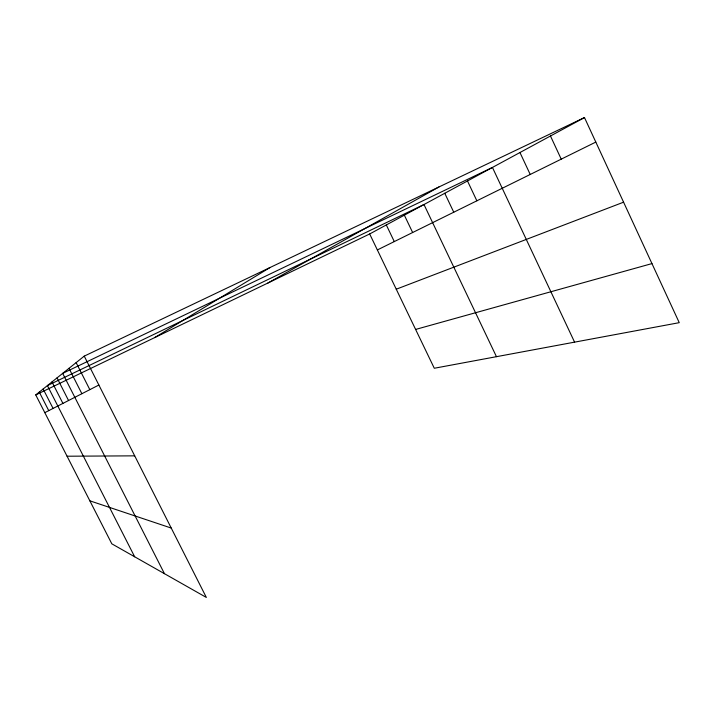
<?xml version="1.0" encoding="UTF-8"?>
<svg xmlns="http://www.w3.org/2000/svg" width="715" height="715" viewBox="0 0 715 715"><rect width="100%" height="100%" fill="white"/><g stroke="black" fill="none" stroke-linecap="round" stroke-linejoin="round"><path stroke-width="1.07" d="M84.245 356.124L206.34 597.436L111.826 543.829L35.75 394.921L84.245 356.124L584.486 117.564L679.25 322.671L434.291 368.252L369.673 233.966L584.486 117.564M154.672 337.596L270.091 267.499M267.866 283.033L438.93 186.981M44.813 412.653L98.876 385.028M377.359 249.937L595.81 142.079M35.75 394.921L369.673 233.966M396.253 289.209L623.578 202.184M415.612 329.436L651.955 263.594M67.067 456.215L134.706 455.848M89.849 500.822L171.243 528.063M39.28 392.097L48.754 410.642M57.039 377.886L68.551 400.525M51.98 381.935L62.911 403.403M134.67 556.788L47.413 385.591L423.986 204.535L496.46 356.687M43.15 388.996L53.071 408.435M76.13 362.621L89.831 389.648M68.998 368.323L81.876 393.715M164.45 573.68L62.67 373.382L492.438 167.444L574.583 342.154M386.315 224.948L394.287 241.581M404.35 215.17L412.644 232.518M444.766 193.273L453.757 212.221M467.485 180.958L476.86 200.808M519.957 152.527L530.217 174.46M550.47 136.002L561.23 159.15"/></g></svg>
